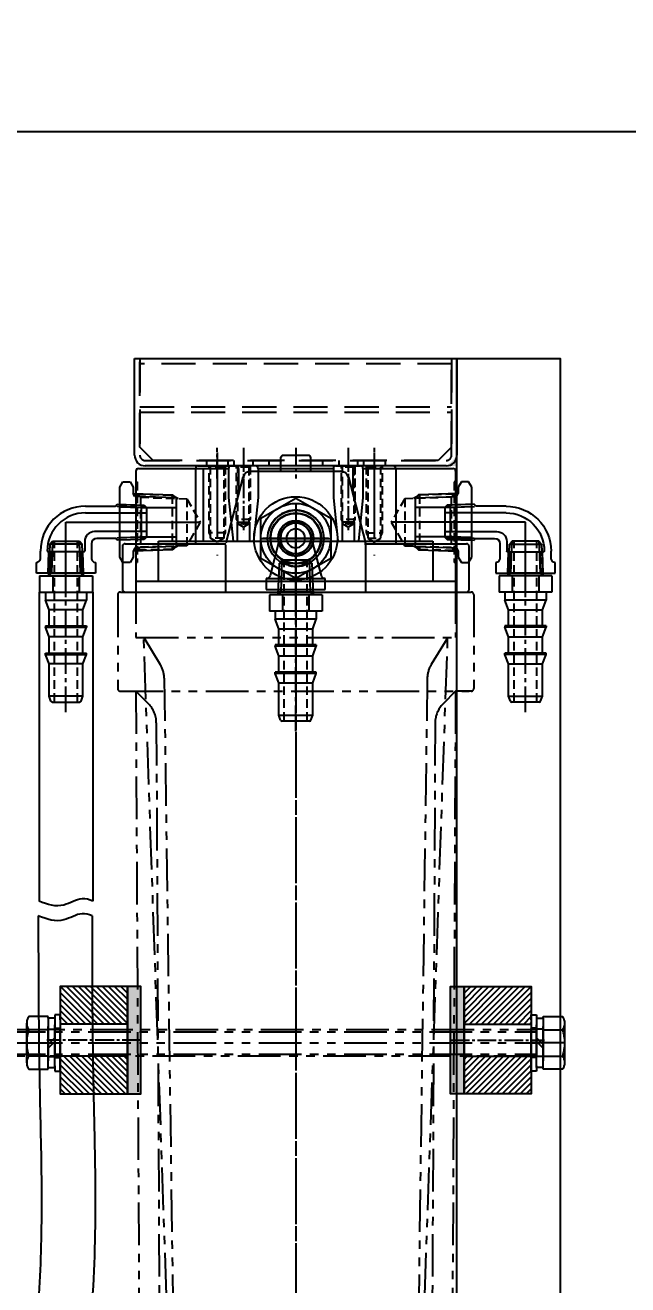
# Model space of a CAD drawing. Header units: millimetres. Extents: x 0 to 37514, y 0 to 8910.
# Drawn here: x 15749.5 to 15973.7, y 2244.6 to 2714 of the extents above; entities that cross this region are included whole.
import ezdxf

# ---------------------------------------------------------------- set-up
doc = ezdxf.new("R2010")
doc.units = ezdxf.units.MM
for name, pattern in [('CENTER', [50.8, 31.75, -6.35, 6.35, -6.35]), ('CENTER1', [10, 7, -1, 1, -1]), ('CENTER2', [28.575, 19.05, -3.175, 3.175, -3.175]), ('HIDDEN', [9.525, 6.35, -3.175]), ('HIDDEN2', [4.7625, 3.175, -1.5875]), ('HIDDENX2', [19.05, 12.7, -6.35]), ('PHANTOM2', [31.75, 15.875, -3.175, 3.175, -3.175, 3.175, -3.175])]:
    doc.linetypes.add(name, pattern=pattern)
for name, color, linetype in [('CENTER', 1, 'CENTER'), ('HIDDEN', 2, 'HIDDEN'), ('THIN', 3, 'Continuous')]:
    doc.layers.add(name, color=color, linetype=linetype)
doc.styles.get("Standard").update_dxf_attribs({"font": 'ISOCP.SHX', "bigfont": 'WHGTXT.SHX'})
doc.dimstyles.new('PS-20', dxfattribs={"dimscale": 20, "dimtxt": 3.2, "dimasz": 2.5, "dimexe": 2, "dimexo": 2.5, "dimgap": 2, "dimtad": 1, "dimtoh": 1, "dimrnd": 0.05, "dimzin": 12, "dimdsep": 46, "dimtxsty": 'Standard', "dimcen": 0, "dimclrt": 2, "dimazin": 3, "dimtfac": 1, "dimtofl": 0, "dimtmove": 0, "dimatfit": 3, "dimfxl": 0, "dimtolj": 1, "dimtzin": 0, "dimarcsym": 0})

# ---------------------------------------------------------------- blocks, each defined once
blk = doc.blocks.new('*D222')
at = {"color": 0, "lineweight": -2}
for p, q in [((15989.58, 2674.27), (15446.74, 2674.27)), ((15486.74, 2624.27), (15486.74, 1789.77)), ((15930.58, 1739.77), (15446.74, 1739.77))]:
    blk.add_line(p, q, dxfattribs=at)
at = {"color": 0}
for points in [[(15478.41, 2624.27), (15495.08, 2624.27), (15486.74, 2674.27)], [(15478.41, 1789.77), (15495.08, 1789.77), (15486.74, 1739.77)]]:
    blk.add_solid(points, dxfattribs=at)
at = {"layer": 'Defpoints', "color": 0}
for p in [(16039.58, 2674.27), (15486.74, 1739.77), (15980.58, 1739.77)]:
    blk.add_point(p, dxfattribs=at)
at = {"color": 2, "insert": (15414.74, 2207.02), "char_height": 64, "attachment_point": 5, "rotation": 90}
blk.add_mtext('\\A1;934.5', dxfattribs=at)
blk = doc.blocks.new('*D224')
at = {"color": 0, "lineweight": -2}
for p, q in [((16190.58, 3589.77), (15246.37, 3589.77)), ((15286.37, 1789.77), (15286.37, 3539.77)), ((15930.58, 1739.77), (15246.37, 1739.77))]:
    blk.add_line(p, q, dxfattribs=at)
at = {"color": 0}
for points in [[(15278.04, 3539.77), (15294.71, 3539.77), (15286.37, 3589.77)], [(15278.04, 1789.77), (15294.71, 1789.77), (15286.37, 1739.77)]]:
    blk.add_solid(points, dxfattribs=at)
at = {"layer": 'Defpoints', "color": 0}
for p in [(15286.37, 3589.77), (16240.58, 3589.77), (15980.58, 1739.77)]:
    blk.add_point(p, dxfattribs=at)
at = {"color": 2, "insert": (15214.37, 2664.77), "char_height": 64, "attachment_point": 5, "rotation": 90}
blk.add_mtext('\\A1;1850', dxfattribs=at)
blk = doc.blocks.new('A$C776C3D5C')
for p, q in [((-128.24, 347.51), (-128.24, 306.51)), ((-127.24, 348.51), (-93.74, 348.51)), ((-103.24, 348.51), (-103.24, 321.51)), ((-93.74, 348.51), (-93.74, 337.72)), ((-83.74, 349.51), (-92.74, 349.51)), ((-82.74, 348.51), (-54.74, 348.51)), ((-82.74, 348.51), (-82.74, 337.72)), ((-54.74, 348.51), (-54.74, 337.72)), ((-53.74, 349.51), (-44.74, 349.51)), ((-43.74, 348.51), (-10.24, 348.51)), ((-43.74, 348.51), (-43.74, 337.72)), ((-9.24, 347.51), (-9.24, 306.51)), ((-93.74, 337.72), (-92.06, 321.51)), ((-82.74, 337.72), (-84.43, 321.51)), ((-54.74, 337.72), (-53.06, 321.51)), ((-43.74, 337.72), (-45.43, 321.51)), ((-90.49, 328.51), (-90.49, 321.51)), ((-90.49, 328.51), (-85.99, 328.51)), ((-85.99, 328.51), (-85.99, 321.51)), ((-51.49, 328.51), (-51.49, 321.51)), ((-46.99, 328.51), (-51.49, 328.51)), ((-46.99, 328.51), (-46.99, 321.51)), ((-119.8, 321.51), (-17.69, 321.51)), ((-119.8, 306.51), (-119.8, 321.51)), ((-17.69, 321.51), (-17.69, 306.51)), ((-128.24, 306.51), (-9.24, 306.51))]:
    blk.add_line(p, q)
at = {"color": 2, "linetype": 'HIDDEN2'}
for p, q in [((-128.24, 343.51), (-127.74, 343.51)), ((-127.74, 343.51), (-127.74, 313.51)), ((-9.74, 343.51), (-9.74, 313.51)), ((-9.24, 343.51), (-9.74, 343.51)), ((-114.74, 338.58), (-114.74, 318.44)), ((-22.74, 338.58), (-22.74, 318.44)), ((-109.3, 337.25), (-109.3, 319.77)), ((-28.19, 337.25), (-28.19, 319.77)), ((-85.74, 329.51), (-90.74, 329.51)), ((-46.74, 329.51), (-51.74, 329.51)), ((-86.18, 327.91), (-90.31, 327.91)), ((-47.18, 327.91), (-51.31, 327.91)), ((-128.24, 313.51), (-127.74, 313.51)), ((-9.24, 313.51), (-9.74, 313.51))]:
    blk.add_line(p, q, dxfattribs=at)
at = {"color": 6, "linetype": 'PHANTOM2'}
for p, q in [((-68.74, 311.51), (-68.74, 34.51)), ((-128.24, 306.51), (-128.24, 285.51)), ((-128.24, 306.51), (-9.24, 306.51)), ((-9.24, 306.51), (-9.24, 285.51)), ((-128.24, 285.51), (-9.24, 285.51)), ((-125.31, 285.51), (-119.17, 275.52)), ((-116.79, 40.46), (-125.31, 285.51)), ((-20.7, 40.46), (-12.18, 285.51)), ((-12.18, 285.51), (-18.31, 275.52)), ((-117.7, 270.43), (-114.49, 39.51)), ((-19.79, 270.43), (-22.99, 39.51)), ((-115.79, 39.51), (-21.7, 39.51)), ((-114.49, 39.51), (-22.99, 39.51))]:
    blk.add_line(p, q, dxfattribs=at)
at = {"color": 2, "linetype": 'HIDDEN2'}
for points in [[(-85.74, 349.51), (-86.18, 349.08), (-90.31, 349.08), (-90.74, 349.51)], [(-86.18, 349.08), (-86.18, 327.91), (-88.24, 326.72), (-90.31, 327.91), (-90.31, 349.08)], [(-46.74, 349.51), (-47.18, 349.08), (-51.31, 349.08), (-51.74, 349.51)], [(-47.18, 349.08), (-47.18, 327.91), (-49.24, 326.72), (-51.31, 327.91), (-51.31, 349.08)], [(-127.74, 338.99), (-114.74, 338.58), (-112.62, 337.35)], [(-127.74, 338.99), (-126.55, 337.79), (-126.55, 319.23), (-127.74, 318.03)], [(-9.74, 338.99), (-22.74, 338.58), (-24.87, 337.35)], [(-9.74, 338.99), (-10.94, 337.79), (-10.94, 319.23), (-9.74, 318.03)], [(-126.55, 337.79), (-109.3, 337.25), (-104.26, 328.51), (-109.3, 319.77), (-126.55, 319.23)], [(-10.94, 337.79), (-28.19, 337.25), (-33.23, 328.51), (-28.19, 319.77), (-10.94, 319.23)], [(-112.62, 319.67), (-114.74, 318.44), (-127.74, 318.03)], [(-24.87, 319.67), (-22.74, 318.44), (-9.74, 318.03)]]:
    blk.add_lwpolyline(points, dxfattribs=at)
for centre, start, end in [((-127.24, 347.51), 90, 180), ((-92.74, 348.51), 90, 180), ((-83.74, 348.51), 0, 90), ((-53.74, 348.51), 90, 180), ((-44.74, 348.51), 0, 90), ((-10.24, 347.51), 0, 90)]:
    blk.add_arc(centre, 1, start, end)
at = {"color": 6, "linetype": 'PHANTOM2'}
for centre, radius, start, end in [((-127.69, 270.29), 10, 0.7942, 31.5608), ((-9.79, 270.29), 10, 148.4392, 179.2058), ((-115.79, 40.51), 1, 182.6765, 270), ((-21.7, 40.51), 1, 270, 357.3235)]:
    blk.add_arc(centre, radius, start, end, dxfattribs=at)
at = {"layer": 'CENTER', "linetype": 'CENTER1'}
for p, q in [((-88.24, 354.51), (-88.24, 324.5)), ((-49.24, 354.51), (-49.24, 324.5))]:
    blk.add_line(p, q, dxfattribs=at)
at = {"layer": 'CENTER'}
for p, q in [((-127.74, 328.51), (-104.26, 328.51)), ((-9.74, 328.51), (-33.23, 328.51))]:
    blk.add_line(p, q, dxfattribs=at)
at = {"layer": 'THIN', "color": 2, "linetype": 'HIDDEN2'}
for points in [[(-90.31, 328.76), (-90.74, 329.51), (-90.74, 349.51)], [(-85.74, 349.51), (-85.74, 329.51), (-86.18, 328.76)], [(-51.31, 328.76), (-51.74, 329.51), (-51.74, 349.51)], [(-46.74, 349.51), (-46.74, 329.51), (-47.18, 328.76)]]:
    blk.add_lwpolyline(points, dxfattribs=at)
blk = doc.blocks.new('A$C6D6A0C94')
at = {"color": 2, "linetype": 'HIDDEN2'}
for p, q in [((-19.89, -2.14), (-25.89, -2.14)), ((-20.44, -4.14), (-25.35, -4.14))]:
    blk.add_line(p, q, dxfattribs=at)
for points in [[(-19.89, 22.86), (-20.44, 22.32), (-25.35, 22.32), (-25.89, 22.86)], [(-20.44, 22.32), (-20.44, -4.14), (-22.89, -5.56), (-25.35, -4.14), (-25.35, 22.32)]]:
    blk.add_lwpolyline(points, dxfattribs=at)
at = {"layer": 'CENTER'}
blk.add_line((-22.89, 27.86), (-22.89, -10.56), dxfattribs=at)
at = {"layer": 'THIN', "color": 2, "linetype": 'HIDDEN2'}
for points in [[(-25.35, -3.08), (-25.89, -2.14), (-25.89, 22.86)], [(-19.89, 22.86), (-19.89, -2.14), (-20.44, -3.08)]]:
    blk.add_lwpolyline(points, dxfattribs=at)
blk = doc.blocks.new('A$C5E9B3B67')
for p, q in [((125.68, 535.59), (125.68, 507.59)), ((126.68, 536.59), (140.68, 536.59)), ((141.68, 535.59), (141.68, 525.91)), ((184.18, 535.59), (184.18, 525.91)), ((199.18, 536.59), (185.18, 536.59)), ((200.18, 535.59), (200.18, 507.59)), ((137.02, 507.96), (143.35, 532.34)), ((146.25, 534.59), (179.61, 534.59)), ((182.51, 532.34), (188.83, 507.96)), ((99.43, 507.59), (136.95, 507.59)), ((136.93, 489.59), (136.93, 507.21)), ((188.9, 507.59), (226.43, 507.59)), ((188.93, 507.21), (188.93, 489.59)), ((98.43, 506.59), (98.43, 490.59)), ((227.43, 490.59), (227.43, 506.59)), ((99.43, 489.59), (226.43, 489.59))]:
    blk.add_line(p, q)
at = {"color": 6, "linetype": 'PHANTOM2'}
for p, q in [((162.93, 494.59), (162.93, -40.41)), ((96.68, 488.59), (96.68, 453.59)), ((97.68, 489.59), (228.18, 489.59)), ((229.18, 488.59), (229.18, 453.59)), ((97.68, 452.59), (227.43, 452.59)), ((103.43, 452.59), (105.92, -34.42)), ((103.43, 452.59), (108.12, 447.9)), ((222.43, 452.59), (217.74, 447.9)), ((222.43, 452.59), (219.93, -34.42)), ((228.43, 452.59), (222.43, 452.59)), ((111.05, 440.88), (113.43, -35.41)), ((214.81, 440.88), (212.43, -35.41))]:
    blk.add_line(p, q, dxfattribs=at)
blk.add_lwpolyline([(157.43, 534.59), (157.43, 539.59, -0.414214), (158.43, 540.59), (167.43, 540.59, -0.414214), (168.43, 539.59), (168.43, 534.59)], format="xyb")
for radius in [15.5, 9.5]:
    blk.add_circle((162.93, 509.59), radius)
for centre, radius, start, end in [((126.68, 535.59), 1, 90, 180), ((140.68, 535.59), 1, 360, 90), ((185.18, 535.59), 1, 90, 180), ((199.18, 535.59), 1, 0, 90), ((146.25, 531.59), 3, 90, 165.4655), ((179.61, 531.59), 3, 14.5345, 90), ((99.43, 506.59), 1, 90, 180), ((185.93, 507.21), 3, 0, 14.5345), ((226.43, 506.59), 1, 0, 90), ((99.43, 490.59), 1, 180, 270), ((226.43, 490.59), 1, 270, 0)]:
    blk.add_arc(centre, radius, start, end)
for centre, radius, start, end in [((97.68, 488.59), 1, 90, 180), ((228.18, 488.59), 1, 0, 90), ((97.68, 453.59), 1, 180, 270), ((228.18, 453.59), 1, 270, 0), ((101.05, 440.83), 10, 0.2935, 45), ((224.81, 440.83), 10, 135, 179.7065)]:
    blk.add_arc(centre, radius, start, end, dxfattribs=at)
at = {"layer": 'CENTER', "linetype": 'CENTER1'}
for p, q in [((162.93, 521.79), (162.93, 497.39)), ((150.73, 509.59), (175.13, 509.59))]:
    blk.add_line(p, q, dxfattribs=at)
at = {"layer": 'THIN'}
blk.add_arc((162.93, 509.59), 10.48, 255, 165, dxfattribs=at)
blk.add_blockref('A$C6D6A0C94', (156.57, 513.73))
at = {"xscale": -1}
blk.add_blockref('A$C6D6A0C94', (169.28, 513.73), dxfattribs=at)
blk = doc.blocks.new('A$C4D934FA6')
blk.add_lwpolyline([(1.46, 32.93), (-11.54, 40.44), (-11.54, 55.45), (1.46, 62.96), (14.46, 55.45), (14.46, 40.44), (1.46, 32.93)])
for radius in [13, 10.48, 5.72]:
    blk.add_circle((1.46, 47.94), radius)
at = {"layer": 'CENTER'}
for p, q in [((1.46, 60.94), (1.46, 34.94)), ((-11.54, 47.94), (14.46, 47.94))]:
    blk.add_line(p, q, dxfattribs=at)
at = {"layer": 'THIN'}
for radius in [9.32, 6.58]:
    blk.add_circle((1.46, 47.94), radius, dxfattribs=at)
blk = doc.blocks.new('A$C27F32C30')
for p, q in [((-28.76, 1.72), (-25.57, 13.91)), ((-12.85, 13.91), (-9.66, 1.72)), ((-30.21, -3.4), (-30.21, 0.6)), ((-8.21, 0.6), (-30.21, 0.6)), ((-8.21, 0.6), (-8.21, -3.4)), ((-8.21, -3.4), (-30.21, -3.4))]:
    blk.add_line(p, q)
for radius in [6.58, 3.5]:
    blk.add_circle((-19.21, 15.6), radius)
for centre, start, end in [((-30.21, 2.1), 270, 345.3338), ((-8.21, 2.1), 194.6672, 270)]:
    blk.add_arc(centre, 1.5, start, end)
at = {"layer": 'CENTER'}
for p, q in [((-19.21, 4.6), (-19.21, 22.18)), ((-28.29, 15.6), (-10.13, 15.6)), ((-19.21, -3.4), (-19.21, 4.6))]:
    blk.add_line(p, q, dxfattribs=at)
at = {"layer": 'THIN'}
blk.add_circle((-19.21, 15.6), 5.72, dxfattribs=at)
blk = doc.blocks.new('A$C26FE4DFB')
at = {"color": 1, "linetype": 'CENTER2', "ltscale": 0.5}
blk.add_line((-4.25, 38.09), (-4.25, -32.73), dxfattribs=at)
for p, q in [((-9.87, 34.02), (-10.55, 32.1)), ((-9.4, 34.35), (0.9, 34.35)), ((1.37, 34.02), (2.05, 32.1)), ((-10.55, 32.1), (-10.55, 20.15)), ((2.05, 32.1), (-10.55, 32.1)), ((2.05, 32.1), (2.05, 20.15)), ((-10.55, 20.15), (-11.9, 16.58)), ((2.05, 20.15), (-10.55, 20.15)), ((2.05, 20.15), (3.4, 16.58)), ((-11.9, 16.58), (-11.9, 16.08)), ((-11.9, 16.58), (3.4, 16.58)), ((-11.9, 16.08), (3.4, 16.08)), ((-10.55, 16.08), (-10.55, 10.08)), ((2.05, 16.08), (2.05, 10.08)), ((3.4, 16.58), (3.4, 16.08)), ((-10.55, 10.08), (-11.9, 6.5)), ((2.05, 10.08), (-10.55, 10.08)), ((2.05, 10.08), (3.4, 6.5)), ((-11.9, 6.5), (3.4, 6.5)), ((-11.9, 6), (-11.9, 6.5)), ((-11.9, 6), (3.4, 6)), ((-11.9, 6), (3.4, 6)), ((-10.55, 6), (-10.55, 0)), ((2.05, 6), (2.05, 0)), ((3.4, 6), (3.4, 6.5)), ((2.05, 0), (-10.55, 0)), ((-10.55, 0), (-11.9, -3.57)), ((-11.9, -3.57), (3.4, -3.57)), ((-11.9, -6.65), (-11.9, -3.57)), ((2.05, 0), (3.4, -3.57)), ((3.4, -6.65), (3.4, -3.57)), ((-14.07, -12.65), (-14.07, -6.65)), ((-14.07, -6.65), (5.56, -6.65)), ((-9.16, -12.65), (-9.16, -6.65)), ((0.65, -12.65), (0.65, -6.65)), ((5.56, -12.65), (5.56, -6.65)), ((-14.07, -12.65), (5.56, -12.65)), ((-10.25, -24.43), (-10.75, -12.65)), ((-10.75, -12.65), (2.25, -12.65)), ((2.25, -12.65), (1.75, -24.43)), ((-10.25, -24.43), (-9.21, -25.65)), ((1.75, -24.43), (-10.25, -24.43)), ((-9.21, -25.65), (0.75, -25.65)), ((0.75, -25.65), (1.75, -24.43))]:
    blk.add_line(p, q)
at = {"color": 2, "linetype": 'HIDDEN2'}
for p, q in [((-8.7, 34.35), (-8.5, 34.15)), ((-8.5, 34.15), (-8.5, -25.65)), ((0.2, 34.35), (0, 34.15)), ((0, 34.15), (0, -25.65))]:
    blk.add_line(p, q, dxfattribs=at)
at = {"color": 3}
for p, q in [((-10.75, -12.65), (-9.68, -13.65)), ((-10.71, -13.65), (2.21, -13.65)), ((-9.21, -25.65), (-9.68, -13.65)), ((1.18, -13.65), (0.75, -25.65)), ((1.18, -13.65), (2.25, -12.65))]:
    blk.add_line(p, q, dxfattribs=at)
for centre, start, end in [((-9.4, 33.85), 90, 160.4397), ((0.9, 33.85), 19.5603, 90)]:
    blk.add_arc(centre, 0.5, start, end)
blk = doc.blocks.new('A$C65603B76')
for p, q in [((-20.91, 21.06), (-9.9, 21.06)), ((-9.16, 21.8), (0.95, 21.48)), ((0.95, 21.48), (1.84, 20.6)), ((1.84, 20.6), (1.84, 9.53)), ((-20.91, 18.56), (1.84, 18.56)), ((1.84, 11.56), (-17.54, 11.56)), ((1.84, 9.53), (0.95, 8.64)), ((-21.16, 7.94), (-21.16, 4.31)), ((-18.66, 7.06), (-18.66, 1.56)), ((-9.9, 9.06), (-16.66, 9.06)), ((0.95, 8.64), (-9.16, 8.33)), ((-39.16, -3.94), (-39.16, 0.06)), ((-37.66, 1.56), (-37.66, 4.31)), ((-21.41, 4.06), (-34.91, 4.06)), ((-33.88, -3.94), (-33.63, 4.06)), ((-22.44, -3.94), (-22.69, 4.06)), ((-17.16, 0.06), (-17.16, -3.94)), ((-17.16, -3.94), (-39.16, -3.94))]:
    blk.add_line(p, q)
for centre, radius, start, end in [((-20.91, 4.31), 16.75, 90, 179.9997), ((-9.9, 21.8), 0.735, 270, 0), ((-20.91, 4.31), 14.25, 90, 179.9996), ((-17.54, 7.94), 3.63, 90.0016, 180), ((-16.66, 7.06), 2, 90.0029, 180), ((-9.9, 8.33), 0.735, 0, 90), ((-39.16, 1.56), 1.5, 270, 359.9962), ((-34.91, 4.31), 0.25, 180.0229, 269.9771), ((-21.41, 4.31), 0.25, 270, 359.9771), ((-17.16, 1.56), 1.5, 180.0038, 269.9962)]:
    blk.add_arc(centre, radius, start, end)
at = {"layer": 'CENTER'}
for p, q in [((-28.16, 4.06), (-28.16, 15.06)), ((-28.16, 15.06), (1.84, 15.06)), ((-28.16, -3.94), (-28.16, 4.06))]:
    blk.add_line(p, q, dxfattribs=at)
at = {"layer": 'THIN'}
for p, q in [((1.84, 20.6), (-9.16, 20.94)), ((1.84, 9.53), (-9.16, 9.18)), ((-34.74, -3.94), (-34.49, 4.06)), ((-21.58, -3.94), (-21.83, 4.06))]:
    blk.add_line(p, q, dxfattribs=at)
blk = doc.blocks.new('A$C647D219C')
for p, q in [((-36.55, 21.02), (-35.39, 23.03)), ((-36.55, -4.98), (-36.55, 21.02)), ((-35.39, 23.03), (-32.71, 23.03)), ((-32.71, 23.03), (-31.55, 21.02)), ((-31.55, 21.02), (-31.55, 18.74)), ((-31.55, 18.74), (-16.75, 18.28)), ((-30.87, 17.55), (-30.87, 18.72)), ((-28.55, 14.34), (-28.55, 1.69)), ((-16.75, 18.28), (-15.55, 17.08)), ((-15.55, 17.08), (-15.55, -1.05)), ((-36.55, 13.74), (-28.55, 13.49)), ((-28.55, 13.49), (-15.55, 13.49)), ((-36.55, 2.29), (-28.55, 2.54)), ((-28.55, 2.54), (-15.55, 2.54)), ((-16.75, -2.24), (-31.55, -2.71)), ((-31.55, -2.71), (-31.55, -4.98)), ((-30.87, -1.52), (-30.87, -2.69)), ((-15.55, -1.05), (-16.75, -2.24)), ((-35.39, -7), (-36.55, -4.98)), ((-32.71, -7), (-35.39, -7)), ((-31.55, -4.98), (-32.71, -7))]:
    blk.add_line(p, q)
at = {"layer": 'CENTER'}
for p, q in [((-36.55, 8.02), (-28.55, 8.02)), ((-28.55, 8.02), (-15.55, 8.02))]:
    blk.add_line(p, q, dxfattribs=at)
at = {"layer": 'THIN'}
for p, q in [((-36.55, 14.59), (-28.55, 14.34)), ((-30.87, 17.55), (-31.55, 18.74)), ((-15.55, 17.08), (-30.87, 17.55)), ((-28.55, 14.34), (-27.07, 13.49)), ((-36.55, 1.44), (-28.55, 1.69)), ((-28.55, 1.69), (-27.07, 2.54)), ((-30.87, -1.52), (-31.55, -2.71)), ((-15.55, -1.05), (-30.87, -1.52))]:
    blk.add_line(p, q, dxfattribs=at)
blk = doc.blocks.new('A$C10EB100D')
h = blk.add_hatch()
h.set_pattern_fill('ANSI31', color=0, scale=0.5)
h.set_pattern_definition([(45, (-307401.1248, 12404.4176), (-1.122532015, 1.122532015), [])])
h.paths.add_polyline_path([(-20, -14), (-20, 0), (5, 0), (5, -14)])
h.paths.add_polyline_path([(-20, -40), (-20, -26), (5, -26), (5, -40)])
at = {"color": 0}
blk.add_line((-20, -14, 0), (5, -14), dxfattribs=at)
at = {"color": 1, "linetype": 'CENTER1'}
blk.add_line((-25, -20), (10, -20), dxfattribs=at)
blk.add_line((-20, -26, 0), (5, -26))
at = {"color": 0}
blk.add_lwpolyline([(-20, -40), (-20, 0), (5, 0), (5, -40), (-20, -40)], dxfattribs=at)
blk = doc.blocks.new('A$C3DF8670C')
h = blk.add_hatch(color=0)
h.dxf.hatch_style = 1
h.paths.add_polyline_path([(54, 571.01), (60, 571.01), (60, 577.01, -0.414214)])
h = blk.add_hatch(color=251)
h.dxf.hatch_style = 1
h.paths.add_polyline_path([(-62.63, 377.01), (-62.63, 337.01), (-57.63, 337.01), (-57.63, 377.01)])
h = blk.add_hatch(color=251)
h.dxf.hatch_style = 1
h.paths.add_polyline_path([(62.63, 377.01), (62.63, 337.01), (57.63, 337.01), (57.63, 377.01)])
at = {"color": 4}
for p, q in [((-60, 575.01), (-60, 611.01)), ((-60, 611.01), (60, 611.01)), ((60, 611.01), (60, 575.01)), ((56, 571.01), (-56, 571.01))]:
    blk.add_line(p, q, dxfattribs=at)
at = {"color": 2, "linetype": 'HIDDENX2'}
for p, q in [((-58, 611.01), (-58, 575.01)), ((-58, 578.01), (-58, 611.01)), ((58, 575.01), (58, 611.01)), ((58, 611.01), (58, 578.01)), ((58, 609.01), (-58, 609.01)), ((-58, 593.01), (58, 593.01)), ((-58, 591.01), (58, 591.01)), ((-53, 573.01), (-58, 578.01)), ((58, 578.01), (53, 573.01)), ((-56, 573.01), (56, 573.01)), ((53, 573.01), (-53, 573.01)), ((-33.25, 573.01), (-33.25, 571.01)), ((-25.25, 573.01), (-25.25, 571.01)), ((-23, 573.01), (-23, 571.01)), ((-16, 573.01), (-16, 571.01)), ((-10, 573.01), (-10, 571.01)), ((10, 573.01), (10, 571.01)), ((16, 573.01), (16, 571.01)), ((23, 573.01), (23, 571.01)), ((25.25, 573.01), (25.25, 571.01)), ((33.25, 573.01), (33.25, 571.01))]:
    blk.add_line(p, q, dxfattribs=at)
at = {"color": 1, "linetype": 'CENTER1'}
for p, q in [((-29.25, 566.26), (-29.25, 577.75)), ((-19.5, 577.76), (-19.5, 566.25)), ((0, 577.76), (0, 566.25)), ((19.5, 577.76), (19.5, 566.25)), ((29.25, 566.26), (29.25, 577.75))]:
    blk.add_line(p, q, dxfattribs=at)
at = {"color": 0}
blk.add_line((60, 571.01), (60, 577.01), dxfattribs=at)
for p, q in [((-95.5, 524.01), (-95.5, 408.81)), ((-75.5, 524.01), (-75.5, 408.81)), ((62.63, 363.01, 0), (82.63, 363.01)), ((62.63, 351.01, 0), (82.63, 351.01))]:
    blk.add_line(p, q)
at = {"color": 6, "linetype": 'PHANTOM2'}
for p, q in [((-100.13, 348.64, 0), (-100.13, 363.37, 0)), ((100.13, 348.64, 0), (100.13, 363.37, 0)), ((-108.19, 361.01, 0), (89.63, 361.01, 0)), ((-92.13, 360.91, 0), (-99.37, 360.91, 0)), ((-89.63, 357.96, 0), (-92.13, 355.46, 0)), ((89.63, 357.96, 0), (92.13, 355.46, 0)), ((92.13, 360.91, 0), (99.37, 360.91, 0)), ((-89.63, 356.55, 0), (-92.13, 354.05, 0)), ((89.63, 356.55, 0), (92.13, 354.05, 0)), ((89.63, 351.01, 0), (-108.19, 351.01, 0)), ((-92.13, 351.1, 0), (-99.37, 351.1, 0)), ((92.13, 351.1, 0), (99.37, 351.1, 0))]:
    blk.add_line(p, q, dxfattribs=at)
at = {"color": 4}
blk.add_lwpolyline([(60, 611.01), (98.37, 611.01), (98.37, -62), (60, -62)], close=True, dxfattribs=at)
at = {"color": 251}
for points in [[(-62.63, 377.01), (-62.63, 337.01), (-57.63, 337.01), (-57.63, 377.01), (-62.63, 377.01)], [(62.63, 377.01), (62.63, 337.01), (57.63, 337.01), (57.63, 377.01), (62.63, 377.01)]]:
    blk.add_lwpolyline(points, dxfattribs=at)
at = {"color": 6, "linetype": 'PHANTOM2', "elevation": 0}
for points in [[(-89.63, 345.51), (-87.63, 345.51), (-87.63, 366.51), (-89.63, 366.51)], [(89.63, 345.51), (87.63, 345.51), (87.63, 366.51), (89.63, 366.51)], [(-92.13, 346.81), (-89.63, 346.81), (-89.63, 365.21), (-92.13, 365.21)], [(92.13, 346.81), (89.63, 346.81), (89.63, 365.21), (92.13, 365.21)]]:
    blk.add_lwpolyline(points, close=True, dxfattribs=at)
for points in [[(-92.13, 346.19), (-92.13, 365.82), (-99.37, 365.82, 0.309401), (-99.37, 360.91, 0.154701), (-99.37, 351.1, 0.309401), (-99.37, 346.19)], [(92.13, 346.19), (92.13, 365.82), (99.37, 365.82, -0.309401), (99.37, 360.91, -0.154701), (99.37, 351.1, -0.309401), (99.37, 346.19)]]:
    blk.add_lwpolyline(points, format="xyb", close=True, dxfattribs=at)
at = {"color": 4}
for centre, start, end in [((-56, 575.01), 180, 270), ((56, 575.01), 270, 0)]:
    blk.add_arc(centre, 4, start, end, dxfattribs=at)
at = {"color": 2, "linetype": 'HIDDENX2'}
for centre, start, end in [((-56, 575.01), 180, 270), ((56, 575.01), 270, 0)]:
    blk.add_arc(centre, 2, start, end, dxfattribs=at)
at = {"color": 5}
for points, knots in [([(-75.5, 408.81), (-76.83, 409.43), (-80.36, 410.42), (-86.98, 405.95), (-92.4, 407.46), (-95.5, 408.77)], [4.703816, 4.703816, 4.703816, 4.703816, 9.03062, 16.183248, 25.678333, 25.678333, 25.678333, 25.678333]), ([(-75.8, 403.41, 0), (-77.03, 403.95, 0), (-80.46, 404.82, 0), (-87.08, 400.35, 0), (-92.6, 401.99, 0), (-95.8, 403.36, 0)], [5.032854, 5.032854, 5.032854, 5.032854, 9.03062, 16.183248, 25.986947, 25.986947, 25.986947, 25.986947]), ([(-75.8, 403.41, 0), (-75.8, 395.46, 0), (-75.79, 387.52, 0), (-75.74, 373.43, 0), (-75.7, 367.27, 0), (-75.59, 356.87, 0), (-75.54, 352.62, 0), (-75.41, 344.73, 0), (-75.34, 341.1, 0), (-75.18, 333.81, 0), (-75.1, 330.16, 0), (-74.86, 319.2, 0), (-74.72, 311.86, 0), (-74.52, 289.69, 0), (-74.71, 274.78, 0), (-76.84, 244.7, 0), (-78.78, 229.53, 0), (-83.34, 209.01, 0), (-84.67, 203.75, 0), (-89.26, 187.94, 0), (-93.09, 177.33, 0), (-102.44, 156.84, 0), (-107.96, 146.95, 0), (-118.89, 131.57, 0), (-123.82, 125.67, 0), (-134.67, 114.96, 0), (-140.6, 110.17, 0), (-148.67, 105.12, 0), (-150.33, 104.15, 0), (-153.32, 102.53, 0), (-154.65, 101.86, 0), (-157.31, 100.58, 0), (-158.65, 99.97, 0), (-162.71, 98.25, 0), (-165.46, 97.22, 0), (-174.49, 94.23, 0), (-180.88, 92.7, 0), (-193.76, 90.33, 0), (-200.24, 89.49, 0), (-213.11, 88.14, 0), (-219.51, 87.64, 0), (-227.51, 87.01, 0), (-229.24, 86.87, 0), (-232.34, 86.62, 0), (-233.71, 86.51, 0), (-236.47, 86.28, 0), (-237.85, 86.16, 0), (-241.99, 85.81, 0), (-244.76, 85.58, 0), (-253.08, 84.92, 0), (-258.67, 84.54, 0), (-265.86, 84.27, 0), (-267.39, 84.22, 0), (-270.2, 84.17, 0), (-271.48, 84.15, 0), (-274.02, 84.14, 0), (-275.29, 84.14, 0), (-279.06, 84.17, 0), (-281.55, 84.21, 0), (-285.1, 84.27, 0), (-286.18, 84.28, 0), (-288.34, 84.32, 0), (-289.42, 84.34, 0), (-290.73, 84.35, 0), (-290.97, 84.36, 0), (-291.2, 84.36, 0)], [3.584798, 3.584798, 3.584798, 3.584798, 27.424274, 27.424274, 45.954687, 45.954687, 58.787153, 58.787153, 69.76848, 69.76848, 80.749808, 80.749808, 102.712462, 102.712462, 146.847092, 146.847092, 190.981722, 190.981722, 206.140023, 206.140023, 236.456626, 236.456626, 266.773228, 266.773228, 287.783119, 287.783119, 308.793011, 308.793011, 314.083275, 314.083275, 318.162077, 318.162077, 322.240879, 322.240879, 330.398483, 330.398483, 348.792581, 348.792581, 367.186679, 367.186679, 385.580778, 385.580778, 390.699519, 390.699519, 394.823128, 394.823128, 398.946737, 398.946737, 407.193956, 407.193956, 423.688393, 423.688393, 428.132015, 428.132015, 431.813153, 431.813153, 435.494291, 435.494291, 442.856566, 442.856566, 446.108901, 446.108901, 449.361237, 449.361237, 450.059495, 450.059495, 450.059495, 450.059495]), ([(-95.8, 403.36, 0), (-95.8, 394.78, 0), (-95.79, 386.2, 0), (-95.73, 371.35, 0), (-95.68, 365.09, 0), (-95.57, 354.94, 0), (-95.52, 351.03, 0), (-95.35, 340.92, 0), (-95.21, 334.72, 0), (-94.94, 322.39, 0), (-94.81, 316.24, 0), (-94.55, 297.89, 0), (-94.56, 285.74, 0), (-95.52, 261.61, 0), (-96.49, 249.62, 0), (-99.95, 225.76, 0), (-102.45, 213.88, 0), (-108.89, 192.41, 0), (-112.47, 182.81, 0), (-121.02, 164.56, 0), (-125.99, 155.92, 0), (-135.5, 142.88, 0), (-139.69, 138, 0), (-148.65, 129.39, 0), (-153.42, 125.66, 0), (-159.83, 121.76, 0), (-161.2, 120.99, 0), (-164.01, 119.53, 0), (-165.44, 118.84, 0), (-169.85, 116.91, 0), (-172.92, 115.78, 0), (-182.42, 112.8, 0), (-189.21, 111.37, 0), (-203.37, 109.2, 0), (-210.75, 108.46, 0), (-221.43, 107.55, 0), (-224.66, 107.3, 0), (-229.55, 106.91, 0), (-231.2, 106.78, 0), (-234.66, 106.5, 0), (-236.46, 106.35, 0), (-240.02, 106.05, 0), (-241.79, 105.9, 0), (-247.06, 105.46, 0), (-250.53, 105.18, 0), (-256.97, 104.72, 0), (-259.95, 104.54, 0), (-265.29, 104.29, 0), (-267.65, 104.22, 0), (-271.02, 104.16, 0), (-272.04, 104.15, 0), (-274.09, 104.14, 0), (-275.12, 104.14, 0), (-278.23, 104.16, 0), (-280.32, 104.19, 0), (-283.8, 104.25, 0), (-285.16, 104.27, 0), (-288, 104.32, 0), (-289.45, 104.34, 0), (-290.9, 104.36, 0)], [3.624865, 3.624865, 3.624865, 3.624865, 29.328312, 29.328312, 48.029612, 48.029612, 59.688737, 59.688737, 78.260008, 78.260008, 96.831279, 96.831279, 133.97382, 133.97382, 171.116361, 171.116361, 208.258902, 208.258902, 238.322858, 238.322858, 268.386813, 268.386813, 289.149068, 289.149068, 309.911323, 309.911323, 315.499351, 315.499351, 321.087379, 321.087379, 332.263434, 332.263434, 354.441861, 354.441861, 376.620289, 376.620289, 386.127026, 386.127026, 390.991101, 390.991101, 396.283075, 396.283075, 401.57505, 401.57505, 412.158998, 412.158998, 421.426746, 421.426746, 428.841625, 428.841625, 432.034959, 432.034959, 435.228293, 435.228293, 441.614962, 441.614962, 445.705667, 445.705667, 450.059495, 450.059495, 450.059495, 450.059495])]:
    blk.add_open_spline(points, degree=3, knots=knots, dxfattribs=at)
at = {"layer": 'CENTER', "color": 6, "linetype": 'PHANTOM2'}
for p, q in [((-109, 356.01, 0), (89.63, 356.01, 0)), ((-100.13, 356.01, 0), (-92.13, 356.01, 0)), ((-92.13, 356.01, 0), (-89.63, 356.01, 0)), ((-89.63, 356.01, 0), (-87.63, 356.01, 0)), ((89.63, 356.01, 0), (87.63, 356.01, 0)), ((92.13, 356.01, 0), (89.63, 356.01, 0)), ((100.13, 356.01, 0), (92.13, 356.01, 0))]:
    blk.add_line(p, q, dxfattribs=at)
at = {"layer": 'HIDDEN', "color": 6, "linetype": 'PHANTOM2'}
for p, q in [((-89.63, 361.51, 0), (-87.63, 361.51, 0)), ((89.63, 361.51, 0), (87.63, 361.51, 0)), ((-92.13, 361.11, 0), (-89.63, 361.11, 0)), ((92.13, 361.11, 0), (89.63, 361.11, 0)), ((-92.13, 350.91, 0), (-89.63, 350.91, 0)), ((-89.63, 350.51, 0), (-87.63, 350.51, 0)), ((89.63, 350.51, 0), (87.63, 350.51, 0)), ((92.13, 350.91, 0), (89.63, 350.91, 0))]:
    blk.add_line(p, q, dxfattribs=at)
at = {"layer": 'THIN', "color": 6, "linetype": 'PHANTOM2'}
for points in [[(-109, 360.19), (89.63, 360.19)], [(-109, 351.82), (89.63, 351.82)]]:
    blk.add_lwpolyline(points, dxfattribs=at)
for name, p in [('A$C5E9B3B67', (-162.93, 34.42)), ('A$C776C3D5C', (68.74, 221.5)), ('A$C647D219C', (-28.95, 541.99)), ('A$C4D934FA6', (-1.46, 496.06)), ('A$C65603B76', (-57.34, 534.94)), ('A$C10EB100D', (82.63, 377.01, 0))]:
    blk.add_blockref(name, p)
at = {"xscale": -1}
for name, p in [('A$C647D219C', (28.95, 541.99)), ('A$C65603B76', (57.34, 534.94)), ('A$C27F32C30', (-19.21, 528.4)), ('A$C10EB100D', (-82.63, 377.01, 0))]:
    blk.add_blockref(name, p, dxfattribs=at)
at = {"xscale": -1, "rotation": 180}
blk.add_blockref('A$C26FE4DFB', (-81.25, 517.35), dxfattribs=at)
at = {"rotation": 180}
for p in [(81.25, 517.35), (-4.25, 510.27)]:
    blk.add_blockref('A$C26FE4DFB', p, dxfattribs=at)
blk = doc.blocks.new('A$C27F11E2B')
blk.add_blockref('A$C3DF8670C', (-394.43, 239))

msp = doc.modelspace()

# ---------------------------------------------------------------- block references
msp.add_blockref('A$C27F11E2B', (16244.576, 1739.767))

# ---------------------------------------------------------------- dimensions: what is measured, and where the dimension line sits
dim = msp.add_linear_dim(base=(15286.374, 3589.767), p1=(15980.576, 1739.767), p2=(16240.576, 3589.767), angle=90, dimstyle='PS-20')
dim.commit()
dim.dimension.update_dxf_attribs({"geometry": '*D224', "text_midpoint": (15286.374, 2664.767), "dimtype": 160})
dim = msp.add_linear_dim(base=(15486.744, 1739.767), p1=(16039.576, 2674.267), p2=(15980.576, 1739.767), angle=90, dimstyle='PS-20')
dim.commit()
dim.dimension.update_dxf_attribs({"geometry": '*D222', "text_midpoint": (15414.744, 2207.017)})

doc.saveas('drawing.dxf')
